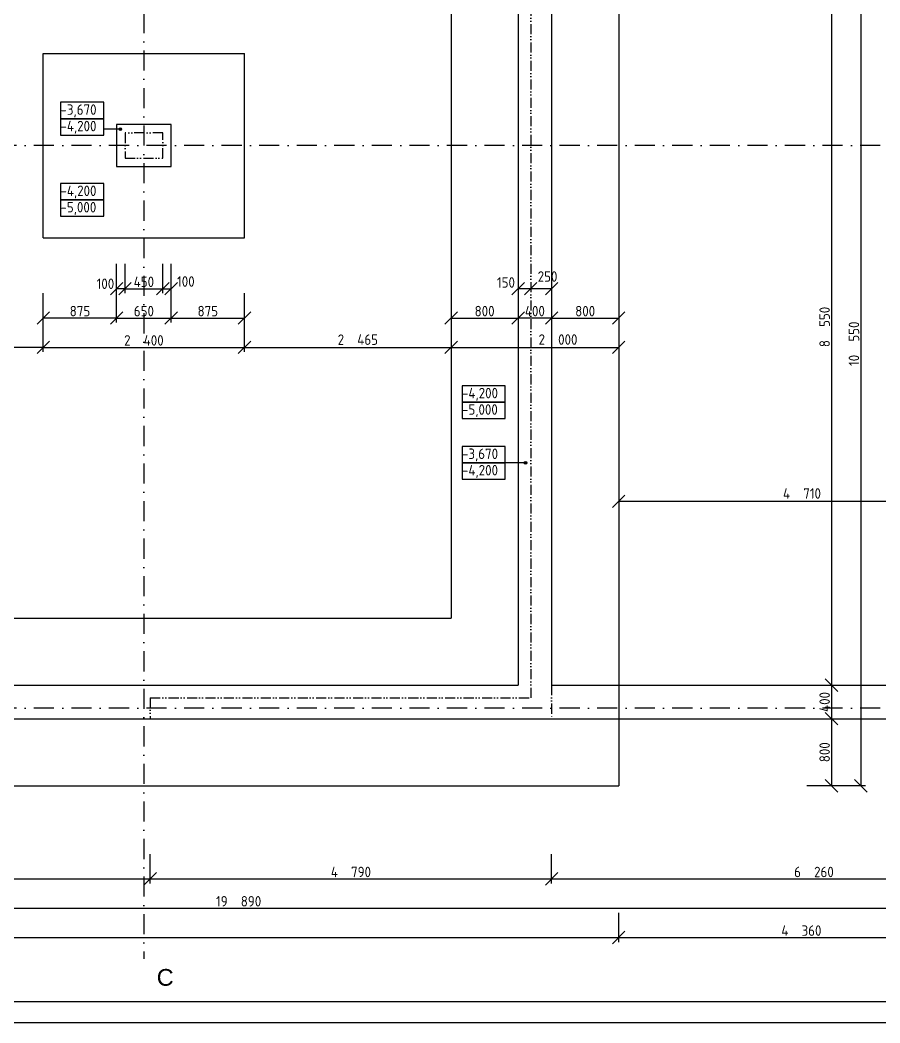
# Model space of a CAD drawing. Extents: x 4511820 to 5180432, y -1526536 to -944957.
# Drawn here: x 4987908 to 4998168, y -1502899 to -1490930 of the extents above; entities that cross this region are included whole.
import ezdxf

# ---------------------------------------------------------------- set-up
doc = ezdxf.new("R2010")
doc.units = 0
doc.header["$MEASUREMENT"] = 0
doc.linetypes.add('ACAD_ISO12W100', pattern=[22, 12, -3, 0.5, -3, 0.5, -3])
doc.linetypes.add('BODKOCIARKOVANA_3', pattern=[5.6, 3, -1.3, 0, -1.3])
doc.layers.get('0').update_dxf_attribs({"linetype": 'CONTINUOUS'})
doc.layers.get('Defpoints').update_dxf_attribs({"color": 61, "linetype": 'CONTINUOUS'})
for name, color, linetype in [('KÓTY', 4, 'CONTINUOUS'), ('MÚRY', 1, 'CONTINUOUS'), ('osi', 253, 'CONTINUOUS'), ('TENKÁ', 7, 'CONTINUOUS')]:
    doc.layers.add(name, color=color, linetype=linetype)
doc.styles.add('styl1', font='arial.ttf')
doc.styles.add('STYLE1', font='isocp.shx')
doc.dimstyles.new('STANDARD-50', dxfattribs={"dimtxt": 125, "dimasz": 150, "dimexe": 10, "dimexo": 200, "dimgap": 20, "dimtad": 1, "dimdsep": 46, "dimlunit": 6, "dimtxsty": 'STYLE1', "dimblk1": 'OBLIQUE', "dimblk2": 'OBLIQUE', "dimsah": 1, "dimcen": 2.5, "dimse1": 1, "dimse2": 1, "dimadec": 0, "dimazin": 0, "dimtfac": 1, "dimtmove": 1, "dimatfit": 3, "dimldrblk": 'OBLIQUE', "dimfxl": 1, "dimtolj": 1, "dimtzin": 0, "dimarcsym": 0})

# ---------------------------------------------------------------- blocks, each defined once
blk = doc.blocks.new('_OBLIQUE')
at = {"color": 0, "linetype": 'ByBlock'}
blk.add_line((-0.5, -0.5), (0.5, 0.5), dxfattribs=at)
blk = doc.blocks.new('*D42834')
at = {"layer": 'Defpoints', "color": 0}
for p in [(4979771, -1500418), (4995051, -1500418), (4995051, -1501880)]:
    blk.add_point(p, dxfattribs=at)
at = {"layer": 'KÓTY', "color": 0, "lineweight": -2}
blk.add_line((4979771, -1501880), (4995051, -1501880), dxfattribs=at)
at = {"layer": 'KÓTY', "color": 0, "linetype": 'ByBlock', "lineweight": -2, "xscale": 150, "yscale": 150, "zscale": 150, "rotation": 180}
blk.add_blockref('_OBLIQUE', (4979771, -1501880), dxfattribs=at)
at = {"layer": 'KÓTY', "color": 0, "linetype": 'ByBlock', "lineweight": -2, "xscale": 150, "yscale": 150, "zscale": 150}
blk.add_blockref('_OBLIQUE', (4995051, -1501880), dxfattribs=at)
at = {"layer": 'KÓTY', "color": 0, "insert": (4987411, -1501797), "char_height": 125, "attachment_point": 5, "style": 'STYLE1'}
blk.add_mtext('\\A1;15ﾠ280', dxfattribs=at)
blk = doc.blocks.new('*D42978')
at = {"layer": 'Defpoints', "color": 0}
for p in [(4988186, -1493528), (4990586, -1493528), (4990586, -1494836)]:
    blk.add_point(p, dxfattribs=at)
at = {"layer": 'KÓTY', "color": 0, "lineweight": -2}
blk.add_line((4988186, -1494836), (4990586, -1494836), dxfattribs=at)
at = {"layer": 'KÓTY', "color": 0, "linetype": 'ByBlock', "lineweight": -2, "xscale": 150, "yscale": 150, "zscale": 150, "rotation": 180}
blk.add_blockref('_OBLIQUE', (4988186, -1494836), dxfattribs=at)
at = {"layer": 'KÓTY', "color": 0, "linetype": 'ByBlock', "lineweight": -2, "xscale": 150, "yscale": 150, "zscale": 150}
blk.add_blockref('_OBLIQUE', (4990586, -1494836), dxfattribs=at)
at = {"layer": 'KÓTY', "color": 0, "insert": (4989386, -1494753), "char_height": 125, "attachment_point": 5, "style": 'STYLE1'}
blk.add_mtext('\\A1;2ﾠ400', dxfattribs=at)
blk = doc.blocks.new('*D42979')
at = {"layer": 'Defpoints', "color": 0}
for p in [(4990586, -1493528), (4993051, -1493528), (4993051, -1494836)]:
    blk.add_point(p, dxfattribs=at)
at = {"layer": 'KÓTY', "color": 0, "lineweight": -2}
blk.add_line((4990586, -1494836), (4993051, -1494836), dxfattribs=at)
at = {"layer": 'KÓTY', "color": 0, "linetype": 'ByBlock', "lineweight": -2, "xscale": 150, "yscale": 150, "zscale": 150, "rotation": 180}
blk.add_blockref('_OBLIQUE', (4990586, -1494836), dxfattribs=at)
at = {"layer": 'KÓTY', "color": 0, "linetype": 'ByBlock', "lineweight": -2, "xscale": 150, "yscale": 150, "zscale": 150}
blk.add_blockref('_OBLIQUE', (4993051, -1494836), dxfattribs=at)
at = {"layer": 'KÓTY', "color": 0, "insert": (4991939, -1494744), "char_height": 125, "attachment_point": 5, "style": 'STYLE1'}
blk.add_mtext('\\A1;2ﾠ465', dxfattribs=at)
blk = doc.blocks.new('*D42980')
at = {"layer": 'Defpoints', "color": 0}
for p in [(4989161, -1492521.5), (4989611, -1492521.5), (4989611, -1494136)]:
    blk.add_point(p, dxfattribs=at)
at = {"layer": 'KÓTY', "color": 0, "lineweight": -2}
blk.add_line((4989161, -1494136), (4989611, -1494136), dxfattribs=at)
at = {"layer": 'KÓTY', "color": 0, "linetype": 'ByBlock', "lineweight": -2, "xscale": 150, "yscale": 150, "zscale": 150, "rotation": 180}
blk.add_blockref('_OBLIQUE', (4989161, -1494136), dxfattribs=at)
at = {"layer": 'KÓTY', "color": 0, "linetype": 'ByBlock', "lineweight": -2, "xscale": 150, "yscale": 150, "zscale": 150}
blk.add_blockref('_OBLIQUE', (4989611, -1494136), dxfattribs=at)
at = {"layer": 'KÓTY', "color": 0, "insert": (4989386, -1494053.5), "char_height": 125, "attachment_point": 5, "style": 'STYLE1'}
blk.add_mtext('\\A1;450', dxfattribs=at)
blk = doc.blocks.new('*D42981')
at = {"layer": 'Defpoints', "color": 0}
for p in [(4989061, -1492621.5), (4989711, -1492621.5), (4989711, -1494486)]:
    blk.add_point(p, dxfattribs=at)
at = {"layer": 'KÓTY', "color": 0, "lineweight": -2}
blk.add_line((4989061, -1494486), (4989711, -1494486), dxfattribs=at)
at = {"layer": 'KÓTY', "color": 0, "linetype": 'ByBlock', "lineweight": -2, "xscale": 150, "yscale": 150, "zscale": 150, "rotation": 180}
blk.add_blockref('_OBLIQUE', (4989061, -1494486), dxfattribs=at)
at = {"layer": 'KÓTY', "color": 0, "linetype": 'ByBlock', "lineweight": -2, "xscale": 150, "yscale": 150, "zscale": 150}
blk.add_blockref('_OBLIQUE', (4989711, -1494486), dxfattribs=at)
at = {"layer": 'KÓTY', "color": 0, "insert": (4989386, -1494403.5), "char_height": 125, "attachment_point": 5, "style": 'STYLE1'}
blk.add_mtext('\\A1;650', dxfattribs=at)
blk = doc.blocks.new('*D42982')
at = {"layer": 'Defpoints', "color": 0}
for p in [(4989611, -1492521.5), (4989711, -1492521.5), (4989711, -1494136)]:
    blk.add_point(p, dxfattribs=at)
at = {"layer": 'KÓTY', "color": 0, "lineweight": -2}
blk.add_line((4989611, -1494136), (4989711, -1494136), dxfattribs=at)
at = {"layer": 'KÓTY', "color": 0, "linetype": 'ByBlock', "lineweight": -2, "xscale": 150, "yscale": 150, "zscale": 150, "rotation": 180}
blk.add_blockref('_OBLIQUE', (4989611, -1494136), dxfattribs=at)
at = {"layer": 'KÓTY', "color": 0, "linetype": 'ByBlock', "lineweight": -2, "xscale": 150, "yscale": 150, "zscale": 150}
blk.add_blockref('_OBLIQUE', (4989711, -1494136), dxfattribs=at)
at = {"layer": 'KÓTY', "color": 0, "insert": (4989886.5, -1494050), "char_height": 125, "attachment_point": 5, "style": 'STYLE1'}
blk.add_mtext('\\A1;100', dxfattribs=at)
blk = doc.blocks.new('*D42983')
at = {"layer": 'Defpoints', "color": 0}
for p in [(4989061, -1492521.5), (4989161, -1492521.5), (4989061, -1494136)]:
    blk.add_point(p, dxfattribs=at)
at = {"layer": 'KÓTY', "color": 0, "lineweight": -2}
blk.add_line((4989161, -1494136), (4989061, -1494136), dxfattribs=at)
at = {"layer": 'KÓTY', "color": 0, "linetype": 'ByBlock', "lineweight": -2, "xscale": 150, "yscale": 150, "zscale": 150, "rotation": 180}
blk.add_blockref('_OBLIQUE', (4989061, -1494136), dxfattribs=at)
at = {"layer": 'KÓTY', "color": 0, "linetype": 'ByBlock', "lineweight": -2, "xscale": 150, "yscale": 150, "zscale": 150}
blk.add_blockref('_OBLIQUE', (4989161, -1494136), dxfattribs=at)
at = {"layer": 'KÓTY', "color": 0, "insert": (4988927, -1494077), "char_height": 125, "attachment_point": 5, "style": 'STYLE1'}
blk.add_mtext('\\A1;100', dxfattribs=at)
blk = doc.blocks.new('*D42984')
at = {"layer": 'Defpoints', "color": 0}
for p in [(4988186, -1492678), (4989061, -1492678), (4988186, -1494486)]:
    blk.add_point(p, dxfattribs=at)
at = {"layer": 'KÓTY', "color": 0, "lineweight": -2}
blk.add_line((4989061, -1494486), (4988186, -1494486), dxfattribs=at)
at = {"layer": 'KÓTY', "color": 0, "linetype": 'ByBlock', "lineweight": -2, "xscale": 150, "yscale": 150, "zscale": 150, "rotation": 180}
blk.add_blockref('_OBLIQUE', (4988186, -1494486), dxfattribs=at)
at = {"layer": 'KÓTY', "color": 0, "linetype": 'ByBlock', "lineweight": -2, "xscale": 150, "yscale": 150, "zscale": 150}
blk.add_blockref('_OBLIQUE', (4989061, -1494486), dxfattribs=at)
at = {"layer": 'KÓTY', "color": 0, "insert": (4988623.5, -1494403.5), "char_height": 125, "attachment_point": 5, "style": 'STYLE1'}
blk.add_mtext('\\A1;875', dxfattribs=at)
blk = doc.blocks.new('*D42985')
at = {"layer": 'Defpoints', "color": 0}
for p in [(4989711, -1492678), (4990586, -1492678), (4990586, -1494486)]:
    blk.add_point(p, dxfattribs=at)
at = {"layer": 'KÓTY', "color": 0, "lineweight": -2}
blk.add_line((4989711, -1494486), (4990586, -1494486), dxfattribs=at)
at = {"layer": 'KÓTY', "color": 0, "linetype": 'ByBlock', "lineweight": -2, "xscale": 150, "yscale": 150, "zscale": 150, "rotation": 180}
blk.add_blockref('_OBLIQUE', (4989711, -1494486), dxfattribs=at)
at = {"layer": 'KÓTY', "color": 0, "linetype": 'ByBlock', "lineweight": -2, "xscale": 150, "yscale": 150, "zscale": 150}
blk.add_blockref('_OBLIQUE', (4990586, -1494486), dxfattribs=at)
at = {"layer": 'KÓTY', "color": 0, "insert": (4990148.5, -1494403.5), "char_height": 125, "attachment_point": 5, "style": 'STYLE1'}
blk.add_mtext('\\A1;875', dxfattribs=at)
blk = doc.blocks.new('*D42986')
at = {"layer": 'Defpoints', "color": 0}
for p in [(4986736, -1493528), (4988186, -1493528), (4986736, -1494836)]:
    blk.add_point(p, dxfattribs=at)
at = {"layer": 'KÓTY', "color": 0, "lineweight": -2}
blk.add_line((4988186, -1494836), (4986736, -1494836), dxfattribs=at)
at = {"layer": 'KÓTY', "color": 0, "linetype": 'ByBlock', "lineweight": -2, "xscale": 150, "yscale": 150, "zscale": 150, "rotation": 180}
blk.add_blockref('_OBLIQUE', (4986736, -1494836), dxfattribs=at)
at = {"layer": 'KÓTY', "color": 0, "linetype": 'ByBlock', "lineweight": -2, "xscale": 150, "yscale": 150, "zscale": 150}
blk.add_blockref('_OBLIQUE', (4988186, -1494836), dxfattribs=at)
at = {"layer": 'KÓTY', "color": 0, "insert": (4987461, -1494753), "char_height": 125, "attachment_point": 5, "style": 'STYLE1'}
blk.add_mtext('\\A1;1ﾠ450', dxfattribs=at)
blk = doc.blocks.new('*D42993')
at = {"layer": 'Defpoints', "color": 0}
for p in [(4993051, -1494836), (4995051, -1494836), (4995051, -1494836)]:
    blk.add_point(p, dxfattribs=at)
at = {"layer": 'KÓTY', "color": 0, "lineweight": -2}
blk.add_line((4993051, -1494836), (4995051, -1494836), dxfattribs=at)
at = {"layer": 'KÓTY', "color": 0, "linetype": 'ByBlock', "lineweight": -2, "xscale": 150, "yscale": 150, "zscale": 150, "rotation": 180}
blk.add_blockref('_OBLIQUE', (4993051, -1494836), dxfattribs=at)
at = {"layer": 'KÓTY', "color": 0, "linetype": 'ByBlock', "lineweight": -2, "xscale": 150, "yscale": 150, "zscale": 150}
blk.add_blockref('_OBLIQUE', (4995051, -1494836), dxfattribs=at)
at = {"layer": 'KÓTY', "color": 0, "insert": (4994327, -1494743), "char_height": 125, "attachment_point": 5, "style": 'STYLE1'}
blk.add_mtext('\\A1;2ﾠ000', dxfattribs=at)
blk = doc.blocks.new('*D42994')
at = {"layer": 'Defpoints', "color": 0}
for p in [(4993851, -1494486), (4993051, -1494836), (4993851, -1494836)]:
    blk.add_point(p, dxfattribs=at)
at = {"layer": 'KÓTY', "color": 0, "lineweight": -2}
blk.add_line((4993051, -1494486), (4993851, -1494486), dxfattribs=at)
at = {"layer": 'KÓTY', "color": 0, "linetype": 'ByBlock', "lineweight": -2, "xscale": 150, "yscale": 150, "zscale": 150, "rotation": 180}
blk.add_blockref('_OBLIQUE', (4993051, -1494486), dxfattribs=at)
at = {"layer": 'KÓTY', "color": 0, "linetype": 'ByBlock', "lineweight": -2, "xscale": 150, "yscale": 150, "zscale": 150}
blk.add_blockref('_OBLIQUE', (4993851, -1494486), dxfattribs=at)
at = {"layer": 'KÓTY', "color": 0, "insert": (4993451, -1494403.5), "char_height": 125, "attachment_point": 5, "style": 'STYLE1'}
blk.add_mtext('\\A1;800', dxfattribs=at)
blk = doc.blocks.new('*D42995')
at = {"layer": 'Defpoints', "color": 0}
for p in [(4995051, -1494486), (4994251, -1494836), (4995051, -1494836)]:
    blk.add_point(p, dxfattribs=at)
at = {"layer": 'KÓTY', "color": 0, "lineweight": -2}
blk.add_line((4994251, -1494486), (4995051, -1494486), dxfattribs=at)
at = {"layer": 'KÓTY', "color": 0, "linetype": 'ByBlock', "lineweight": -2, "xscale": 150, "yscale": 150, "zscale": 150, "rotation": 180}
blk.add_blockref('_OBLIQUE', (4994251, -1494486), dxfattribs=at)
at = {"layer": 'KÓTY', "color": 0, "linetype": 'ByBlock', "lineweight": -2, "xscale": 150, "yscale": 150, "zscale": 150}
blk.add_blockref('_OBLIQUE', (4995051, -1494486), dxfattribs=at)
at = {"layer": 'KÓTY', "color": 0, "insert": (4994651, -1494403.5), "char_height": 125, "attachment_point": 5, "style": 'STYLE1'}
blk.add_mtext('\\A1;800', dxfattribs=at)
blk = doc.blocks.new('*D42996')
at = {"layer": 'Defpoints', "color": 0}
for p in [(4993851, -1494486), (4993851, -1494836), (4994251, -1494836)]:
    blk.add_point(p, dxfattribs=at)
at = {"layer": 'KÓTY', "color": 0, "lineweight": -2}
blk.add_line((4994251, -1494486), (4993851, -1494486), dxfattribs=at)
at = {"layer": 'KÓTY', "color": 0, "linetype": 'ByBlock', "lineweight": -2, "xscale": 150, "yscale": 150, "zscale": 150, "rotation": 180}
blk.add_blockref('_OBLIQUE', (4993851, -1494486), dxfattribs=at)
at = {"layer": 'KÓTY', "color": 0, "linetype": 'ByBlock', "lineweight": -2, "xscale": 150, "yscale": 150, "zscale": 150}
blk.add_blockref('_OBLIQUE', (4994251, -1494486), dxfattribs=at)
at = {"layer": 'KÓTY', "color": 0, "insert": (4994051, -1494403.5), "char_height": 125, "attachment_point": 5, "style": 'STYLE1'}
blk.add_mtext('\\A1;400', dxfattribs=at)
blk = doc.blocks.new('*D42997')
at = {"layer": 'Defpoints', "color": 0}
for p in [(4994001, -1494136), (4994001, -1494486), (4994251, -1494486)]:
    blk.add_point(p, dxfattribs=at)
at = {"layer": 'KÓTY', "color": 0, "lineweight": -2}
blk.add_line((4994251, -1494136), (4994001, -1494136), dxfattribs=at)
at = {"layer": 'KÓTY', "color": 0, "linetype": 'ByBlock', "lineweight": -2, "xscale": 150, "yscale": 150, "zscale": 150, "rotation": 180}
blk.add_blockref('_OBLIQUE', (4994001, -1494136), dxfattribs=at)
at = {"layer": 'KÓTY', "color": 0, "linetype": 'ByBlock', "lineweight": -2, "xscale": 150, "yscale": 150, "zscale": 150}
blk.add_blockref('_OBLIQUE', (4994251, -1494136), dxfattribs=at)
at = {"layer": 'KÓTY', "color": 0, "insert": (4994202.5, -1493991), "char_height": 125, "attachment_point": 5, "style": 'STYLE1'}
blk.add_mtext('\\A1;250', dxfattribs=at)
blk = doc.blocks.new('*D42998')
at = {"layer": 'Defpoints', "color": 0}
for p in [(4993851, -1494136), (4993851, -1494136), (4994001, -1494136)]:
    blk.add_point(p, dxfattribs=at)
at = {"layer": 'KÓTY', "color": 0, "lineweight": -2}
blk.add_line((4994001, -1494136), (4993851, -1494136), dxfattribs=at)
at = {"layer": 'KÓTY', "color": 0, "linetype": 'ByBlock', "lineweight": -2, "xscale": 150, "yscale": 150, "zscale": 150, "rotation": 180}
blk.add_blockref('_OBLIQUE', (4993851, -1494136), dxfattribs=at)
at = {"layer": 'KÓTY', "color": 0, "linetype": 'ByBlock', "lineweight": -2, "xscale": 150, "yscale": 150, "zscale": 150}
blk.add_blockref('_OBLIQUE', (4994001, -1494136), dxfattribs=at)
at = {"layer": 'KÓTY', "color": 0, "insert": (4993705.5, -1494062), "char_height": 125, "attachment_point": 5, "style": 'STYLE1'}
blk.add_mtext('\\A1;150', dxfattribs=at)
blk = doc.blocks.new('*D43000')
at = {"layer": 'Defpoints', "color": 0}
for p in [(4985461, -1499268), (4989461, -1499268), (4989461, -1501180)]:
    blk.add_point(p, dxfattribs=at)
at = {"layer": 'KÓTY', "color": 0, "lineweight": -2}
blk.add_line((4985461, -1501180), (4989461, -1501180), dxfattribs=at)
at = {"layer": 'KÓTY', "color": 0, "linetype": 'ByBlock', "lineweight": -2, "xscale": 150, "yscale": 150, "zscale": 150, "rotation": 180}
blk.add_blockref('_OBLIQUE', (4985461, -1501180), dxfattribs=at)
at = {"layer": 'KÓTY', "color": 0, "linetype": 'ByBlock', "lineweight": -2, "xscale": 150, "yscale": 150, "zscale": 150}
blk.add_blockref('_OBLIQUE', (4989461, -1501180), dxfattribs=at)
at = {"layer": 'KÓTY', "color": 0, "insert": (4987461, -1501097), "char_height": 125, "attachment_point": 5, "style": 'STYLE1'}
blk.add_mtext('\\A1;4ﾠ000', dxfattribs=at)
blk = doc.blocks.new('*D43001')
at = {"layer": 'Defpoints', "color": 0}
for p in [(4989461, -1499268), (4994251, -1499268), (4994251, -1501180)]:
    blk.add_point(p, dxfattribs=at)
at = {"layer": 'KÓTY', "color": 0, "lineweight": -2}
blk.add_line((4989461, -1501180), (4994251, -1501180), dxfattribs=at)
at = {"layer": 'KÓTY', "color": 0, "linetype": 'ByBlock', "lineweight": -2, "xscale": 150, "yscale": 150, "zscale": 150, "rotation": 180}
blk.add_blockref('_OBLIQUE', (4989461, -1501180), dxfattribs=at)
at = {"layer": 'KÓTY', "color": 0, "linetype": 'ByBlock', "lineweight": -2, "xscale": 150, "yscale": 150, "zscale": 150}
blk.add_blockref('_OBLIQUE', (4994251, -1501180), dxfattribs=at)
at = {"layer": 'KÓTY', "color": 0, "insert": (4991856, -1501097), "char_height": 125, "attachment_point": 5, "style": 'STYLE1'}
blk.add_mtext('\\A1;4ﾠ790', dxfattribs=at)
blk = doc.blocks.new('*D43113')
at = {"layer": 'Defpoints', "color": 0}
for p in [(4995051, -1489518), (4995051, -1500068), (4997941, -1500068)]:
    blk.add_point(p, dxfattribs=at)
at = {"layer": 'KÓTY', "color": 0, "lineweight": -2}
blk.add_line((4997941, -1489518), (4997941, -1500068), dxfattribs=at)
at = {"layer": 'KÓTY', "color": 0, "linetype": 'ByBlock', "lineweight": -2, "xscale": 150, "yscale": 150, "zscale": 150}
for p, rotation in [((4997941, -1489518), 90), ((4997941, -1500068), 270)]:
    blk.add_blockref('_OBLIQUE', p, dxfattribs=dict(at, rotation=rotation))
at = {"layer": 'KÓTY', "color": 0, "insert": (4997858, -1494793), "char_height": 125, "attachment_point": 5, "rotation": 90, "style": 'STYLE1'}
blk.add_mtext('\\A1;10ﾠ550', dxfattribs=at)
blk = doc.blocks.new('*D43121')
at = {"layer": 'Defpoints', "color": 0}
for p in [(4994051, -1490318), (4994251, -1498868), (4997591, -1498868)]:
    blk.add_point(p, dxfattribs=at)
at = {"layer": 'KÓTY', "color": 0, "lineweight": -2}
blk.add_line((4997591, -1490318), (4997591, -1498868), dxfattribs=at)
at = {"layer": 'KÓTY', "color": 0, "linetype": 'ByBlock', "lineweight": -2, "xscale": 150, "yscale": 150, "zscale": 150}
for p, rotation in [((4997591, -1490318), 90), ((4997591, -1498868), 270)]:
    blk.add_blockref('_OBLIQUE', p, dxfattribs=dict(at, rotation=rotation))
at = {"layer": 'KÓTY', "color": 0, "insert": (4997508, -1494593), "char_height": 125, "attachment_point": 5, "rotation": 90, "style": 'STYLE1'}
blk.add_mtext('\\A1;8ﾠ550', dxfattribs=at)
blk = doc.blocks.new('*D43122')
at = {"layer": 'Defpoints', "color": 0}
for p in [(4994251, -1498868), (4994251, -1499268), (4997591, -1499268)]:
    blk.add_point(p, dxfattribs=at)
at = {"layer": 'KÓTY', "color": 0, "lineweight": -2}
blk.add_line((4997591, -1498868), (4997591, -1499268), dxfattribs=at)
at = {"layer": 'KÓTY', "color": 0, "linetype": 'ByBlock', "lineweight": -2, "xscale": 150, "yscale": 150, "zscale": 150}
for p, rotation in [((4997591, -1498868), 90), ((4997591, -1499268), 270)]:
    blk.add_blockref('_OBLIQUE', p, dxfattribs=dict(at, rotation=rotation))
at = {"layer": 'KÓTY', "color": 0, "insert": (4997508.5, -1499068), "char_height": 125, "attachment_point": 5, "rotation": 90, "style": 'STYLE1'}
blk.add_mtext('\\A1;400', dxfattribs=at)
blk = doc.blocks.new('*D43123')
at = {"layer": 'Defpoints', "color": 0}
for p in [(4995051, -1499268), (4995051, -1500068), (4997591, -1500068)]:
    blk.add_point(p, dxfattribs=at)
at = {"layer": 'KÓTY', "color": 0, "lineweight": -2}
blk.add_line((4997591, -1499268), (4997591, -1500068), dxfattribs=at)
at = {"layer": 'KÓTY', "color": 0, "linetype": 'ByBlock', "lineweight": -2, "xscale": 150, "yscale": 150, "zscale": 150}
for p, rotation in [((4997591, -1499268), 90), ((4997591, -1500068), 270)]:
    blk.add_blockref('_OBLIQUE', p, dxfattribs=dict(at, rotation=rotation))
at = {"layer": 'KÓTY', "color": 0, "insert": (4997508.5, -1499668), "char_height": 125, "attachment_point": 5, "rotation": 90, "style": 'STYLE1'}
blk.add_mtext('\\A1;800', dxfattribs=at)
blk = doc.blocks.new('*D43572')
at = {"layer": 'Defpoints', "color": 0}
for p in [(4980571, -1498918), (5000461, -1498918), (5000461, -1501530)]:
    blk.add_point(p, dxfattribs=at)
at = {"layer": 'KÓTY', "color": 0, "lineweight": -2}
blk.add_line((4980571, -1501530), (5000461, -1501530), dxfattribs=at)
at = {"layer": 'KÓTY', "color": 0, "linetype": 'ByBlock', "lineweight": -2, "xscale": 150, "yscale": 150, "zscale": 150, "rotation": 180}
blk.add_blockref('_OBLIQUE', (4980571, -1501530), dxfattribs=at)
at = {"layer": 'KÓTY', "color": 0, "linetype": 'ByBlock', "lineweight": -2, "xscale": 150, "yscale": 150, "zscale": 150}
blk.add_blockref('_OBLIQUE', (5000461, -1501530), dxfattribs=at)
at = {"layer": 'KÓTY', "color": 0, "insert": (4990516, -1501447), "char_height": 125, "attachment_point": 5, "style": 'STYLE1'}
blk.add_mtext('\\A1;19ﾠ890', dxfattribs=at)
blk = doc.blocks.new('*D43573')
at = {"layer": 'Defpoints', "color": 0}
for p in [(4995051, -1500068), (4999411, -1500368), (4999411, -1501880)]:
    blk.add_point(p, dxfattribs=at)
at = {"layer": 'KÓTY', "color": 0, "lineweight": -2}
blk.add_line((4995051, -1501880), (4999411, -1501880), dxfattribs=at)
at = {"layer": 'KÓTY', "color": 0, "linetype": 'ByBlock', "lineweight": -2, "xscale": 150, "yscale": 150, "zscale": 150, "rotation": 180}
blk.add_blockref('_OBLIQUE', (4995051, -1501880), dxfattribs=at)
at = {"layer": 'KÓTY', "color": 0, "linetype": 'ByBlock', "lineweight": -2, "xscale": 150, "yscale": 150, "zscale": 150}
blk.add_blockref('_OBLIQUE', (4999411, -1501880), dxfattribs=at)
at = {"layer": 'KÓTY', "color": 0, "insert": (4997231, -1501797), "char_height": 125, "attachment_point": 5, "style": 'STYLE1'}
blk.add_mtext('\\A1;4ﾠ360', dxfattribs=at)
blk = doc.blocks.new('*D43586')
at = {"layer": 'Defpoints', "color": 0}
for p in [(4994251, -1499268), (5000511, -1499268), (5000511, -1501180)]:
    blk.add_point(p, dxfattribs=at)
at = {"layer": 'KÓTY', "color": 0, "lineweight": -2}
blk.add_line((4994251, -1501180), (5000511, -1501180), dxfattribs=at)
at = {"layer": 'KÓTY', "color": 0, "linetype": 'ByBlock', "lineweight": -2, "xscale": 150, "yscale": 150, "zscale": 150, "rotation": 180}
blk.add_blockref('_OBLIQUE', (4994251, -1501180), dxfattribs=at)
at = {"layer": 'KÓTY', "color": 0, "linetype": 'ByBlock', "lineweight": -2, "xscale": 150, "yscale": 150, "zscale": 150}
blk.add_blockref('_OBLIQUE', (5000511, -1501180), dxfattribs=at)
at = {"layer": 'KÓTY', "color": 0, "insert": (4997381, -1501097), "char_height": 125, "attachment_point": 5, "style": 'STYLE1'}
blk.add_mtext('\\A1;6ﾠ260', dxfattribs=at)
blk = doc.blocks.new('*D43654')
at = {"layer": 'Defpoints', "color": 0}
for p in [(4995051, -1496674), (4995051, -1497768), (4999761, -1497768)]:
    blk.add_point(p, dxfattribs=at)
at = {"layer": 'KÓTY', "color": 0, "lineweight": -2}
blk.add_line((4999761, -1496674), (4995051, -1496674), dxfattribs=at)
at = {"layer": 'KÓTY', "color": 0, "linetype": 'ByBlock', "lineweight": -2, "xscale": 150, "yscale": 150, "zscale": 150, "rotation": 180}
blk.add_blockref('_OBLIQUE', (4995051, -1496674), dxfattribs=at)
at = {"layer": 'KÓTY', "color": 0, "linetype": 'ByBlock', "lineweight": -2, "xscale": 150, "yscale": 150, "zscale": 150}
blk.add_blockref('_OBLIQUE', (4999761, -1496674), dxfattribs=at)
at = {"layer": 'KÓTY', "color": 0, "insert": (4997238, -1496580), "char_height": 125, "attachment_point": 5, "style": 'STYLE1'}
blk.add_mtext('\\A1;4ﾠ710', dxfattribs=at)

msp = doc.modelspace()

# ---------------------------------------------------------------- hatches: boundary and pattern name
at = {"layer": 'KÓTY', "ltscale": 0.25}
for points in [[(4989090.5, -1492232, 1), (4989120.5, -1492232, 1)], [(4993938.5, -1496229.75, 1), (4993938.5, -1496199.75, 1)]]:
    msp.add_hatch(color=256, dxfattribs=at).paths.add_polyline_path(points)

# ---------------------------------------------------------------- linework, layer by layer
at = {"layer": 'KÓTY'}
for p, q in [((4989105.5, -1492232), (4988906.316, -1492232)), ((4989061, -1494189.403), (4989061, -1493839.403)), ((4989161, -1494189.403), (4989161, -1493839.403)), ((4989611, -1494189.403), (4989611, -1493839.403)), ((4989711, -1494189.403), (4989711, -1493839.403)), ((4988186, -1494539.403), (4988186, -1494189.403)), ((4989061, -1494539.403), (4989061, -1494189.403)), ((4989711, -1494539.403), (4989711, -1494189.403)), ((4990586, -1494539.403), (4990586, -1494189.403)), ((4988186, -1494889.403), (4988186, -1494539.403)), ((4990586, -1494889.403), (4990586, -1494539.403)), ((4993953.5, -1496214.75), (4993697.316, -1496214.75)), ((4997644.403, -1500068), (4997294.403, -1500068)), ((4997994.403, -1500068), (4997644.403, -1500068)), ((4989461, -1501232.903), (4989461, -1500882.903)), ((4994251, -1501232.903), (4994251, -1500882.903)), ((4995051, -1501932.903), (4995051, -1501582.903))]:
    msp.add_line(p, q, dxfattribs=at)
at = {"layer": 'KÓTY', "ltscale": 0.25}
for centre in [(4989105.5, -1492232), (4993938.5, -1496214.75)]:
    msp.add_circle(centre, 15, dxfattribs=at)
at = {"layer": 'MÚRY', "linetype": 'Continuous', "lineweight": 30}
for p, q in [((4995051, -1489518), (4995051, -1500068)), ((4993051, -1490518), (4993051, -1498068)), ((4988186, -1491328), (4990586, -1491328)), ((4988186, -1493528), (4988186, -1491328)), ((4990586, -1493528), (4990586, -1491328)), ((4988186, -1493528), (4990586, -1493528)), ((4981771, -1498068), (4993051, -1498068)), ((4979771, -1500068), (4995051, -1500068))]:
    msp.add_line(p, q, dxfattribs=at)
at = {"layer": 'osi', "linetype": 'BODKOCIARKOVANA_3', "ltscale": 80}
for p, q in [((4989386, -1463510.809), (4989386, -1502135.094)), ((5043429.122, -1492428), (4978440.258, -1492428)), ((5043429.122, -1499143), (4978440.258, -1499143))]:
    msp.add_line(p, q, dxfattribs=at)
at = {"layer": 'TENKÁ'}
for p, q in [((4993851, -1490318.012), (4993851, -1498868)), ((4994251, -1490318.012), (4994251, -1498868)), ((4989711, -1492178), (4989061, -1492178)), ((4989061, -1492178), (4989061, -1492678)), ((4989711, -1492678), (4989711, -1492178)), ((4989061, -1492678), (4989711, -1492678)), ((4980971, -1498868), (4993851, -1498868)), ((4994251, -1498868), (5000461, -1498868)), ((4980571, -1499268), (5021031, -1499268))]:
    msp.add_line(p, q, dxfattribs=at)
at = {"layer": 'TENKÁ', "color": 40, "linetype": 'ACAD_ISO12W100', "ltscale": 10}
for p, q in [((4994001, -1490318), (4994001, -1499018)), ((4994251, -1498868), (4994251, -1499268)), ((4989461, -1499018), (4994001, -1499018)), ((4989461, -1499018), (4989461, -1499268))]:
    msp.add_line(p, q, dxfattribs=at)
at = {"layer": 'TENKÁ', "color": 7}
for p, q in [((5054287, -1502648.728), (4978164.533, -1502648.728)), ((5054537, -1502898.728), (4977914.533, -1502898.728))]:
    msp.add_line(p, q, dxfattribs=at)
at = {"layer": 'TENKÁ', "ltscale": 0.25}
for points in [[(4988906.316, -1492107.5), (4988906.316, -1491911.25), (4988391.684, -1491911.25), (4988391.684, -1492107.5)], [(4988906.316, -1492303.75), (4988906.316, -1492107.5), (4988391.684, -1492107.5), (4988391.684, -1492303.75)], [(4988906.316, -1493076.25), (4988906.316, -1492880), (4988391.684, -1492880), (4988391.684, -1493076.25)], [(4988906.316, -1493272.5), (4988906.316, -1493076.25), (4988391.684, -1493076.25), (4988391.684, -1493272.5)], [(4993697.316, -1495490.302), (4993697.316, -1495294.052), (4993182.684, -1495294.052), (4993182.684, -1495490.302)], [(4993697.316, -1495686.552), (4993697.316, -1495490.302), (4993182.684, -1495490.302), (4993182.684, -1495686.552)], [(4993697.316, -1496214.75), (4993697.316, -1496018.5), (4993182.684, -1496018.5), (4993182.684, -1496214.75)], [(4993697.316, -1496411), (4993697.316, -1496214.75), (4993182.684, -1496214.75), (4993182.684, -1496411)]]:
    msp.add_lwpolyline(points, close=True, dxfattribs=at)
at = {"layer": 'TENKÁ', "color": 40, "linetype": 'ACAD_ISO12W100', "ltscale": 10}
msp.add_lwpolyline([(4989611, -1492278), (4989161, -1492278), (4989161, -1492578), (4989611, -1492578)], close=True, dxfattribs=at)

# ---------------------------------------------------------------- texts
at = {"layer": 'TENKÁ', "ltscale": 0.25}
for s, height, style, p in [('-3,670', 125, 'STYLE1', (4988390.573, -1492061.451)), ('-4,200', 125, 'STYLE1', (4988390.573, -1492257.701)), ('-4,200', 125, 'STYLE1', (4988390.573, -1493030.201)), ('-5,000', 125, 'STYLE1', (4988390.573, -1493226.451)), ('-4,200', 125, 'STYLE1', (4993181.573, -1495444.253)), ('-5,000', 125, 'STYLE1', (4993181.573, -1495640.503)), ('-3,670', 125, 'STYLE1', (4993181.573, -1496168.701)), ('-4,200', 125, 'STYLE1', (4993181.573, -1496364.951)), ('C', 200, 'styl1', (4989539.054, -1502455.097))]:
    msp.add_text(s, height=height, dxfattribs=dict(at, style=style)).set_placement(p)

# ---------------------------------------------------------------- dimensions: what is measured, and where the dimension line sits
at = {"layer": 'KÓTY'}
for base, p1, p2, picture, middle in [((4997941, -1500068), (4995051, -1489518), (4995051, -1500068), '*D43113', (4997858.457, -1494793)), ((4997591, -1498868), (4994051, -1490318), (4994251, -1498868), '*D43121', (4997508.457, -1494593)), ((4997591, -1499268), (4994251, -1498868), (4994251, -1499268), '*D43122', (4997508.5, -1499068)), ((4997591, -1500068), (4995051, -1499268), (4995051, -1500068), '*D43123', (4997508.5, -1499668))]:
    dim = msp.add_linear_dim(base=base, p1=p1, p2=p2, angle=90, dimstyle='STANDARD-50', override={"dimtxsty": 'STYLE1', "dimldrblk": 'OBLIQUE'}, dxfattribs=at)
    dim.commit()
    dim.dimension.update_dxf_attribs({"geometry": picture, "text_midpoint": middle})
for base, p1, p2, picture, middle in [((4989061, -1494136), (4989161, -1492521.5), (4989061, -1492521.5), '*D42983', (4988927, -1494159.5)), ((4989711, -1494136), (4989611, -1492521.5), (4989711, -1492521.5), '*D42982', (4989886.5, -1494132.5)), ((4993051, -1494836), (4990586, -1493528), (4993051, -1493528), '*D42979', (4991939, -1494827)), ((4993851, -1494136), (4994001, -1494136), (4993851, -1494136), '*D42998', (4993705.5, -1494144.5)), ((4994001, -1494136), (4994251, -1494486), (4994001, -1494486), '*D42997', (4994202.5, -1494073.5)), ((4995051, -1494836), (4993051, -1494836), (4995051, -1494836), '*D42993', (4994326.5, -1494825.5)), ((4995051, -1496673.5), (4999761, -1497768), (4995051, -1497768), '*D43654', (4997238.5, -1496662.5))]:
    dim = msp.add_linear_dim(base=base, p1=p1, p2=p2, dimstyle='STANDARD-50', override={"dimtxsty": 'STYLE1', "dimldrblk": 'OBLIQUE'}, dxfattribs=at)
    dim.commit()
    dim.dimension.update_dxf_attribs({"geometry": picture, "text_midpoint": middle, "dimtype": 160})
for base, p1, p2, picture, middle in [((4989611, -1494136), (4989161, -1492521.5), (4989611, -1492521.5), '*D42980', (4989386, -1494053.5)), ((4988186, -1494486), (4989061, -1492678), (4988186, -1492678), '*D42984', (4988623.5, -1494403.5)), ((4989711, -1494486), (4989061, -1492621.5), (4989711, -1492621.5), '*D42981', (4989386, -1494403.5)), ((4990586, -1494486), (4989711, -1492678), (4990586, -1492678), '*D42985', (4990148.5, -1494403.5)), ((4986736, -1494836), (4988186, -1493528), (4986736, -1493528), '*D42986', (4987461, -1494753.457)), ((4990586, -1494836), (4988186, -1493528), (4990586, -1493528), '*D42978', (4989386, -1494753.457)), ((4993851, -1494486), (4993051, -1494836), (4993851, -1494836), '*D42994', (4993451, -1494403.5)), ((4993851, -1494486), (4994251, -1494836), (4993851, -1494836), '*D42996', (4994051, -1494403.5)), ((4995051, -1494486), (4994251, -1494836), (4995051, -1494836), '*D42995', (4994651, -1494403.5)), ((5000461, -1501529.5), (4980571, -1498918), (5000461, -1498918), '*D43572', (4990516, -1501446.957)), ((4989461, -1501179.5), (4985461, -1499268), (4989461, -1499268), '*D43000', (4987461, -1501096.957)), ((4994251, -1501179.5), (4989461, -1499268), (4994251, -1499268), '*D43001', (4991856, -1501096.957)), ((5000511, -1501179.5), (4994251, -1499268), (5000511, -1499268), '*D43586', (4997381, -1501096.957)), ((4999411, -1501879.5), (4995051, -1500068), (4999411, -1500368), '*D43573', (4997231, -1501796.957)), ((4995051, -1501879.5), (4979771, -1500418), (4995051, -1500418), '*D42834', (4987411, -1501796.957))]:
    dim = msp.add_linear_dim(base=base, p1=p1, p2=p2, dimstyle='STANDARD-50', override={"dimtxsty": 'STYLE1', "dimldrblk": 'OBLIQUE'}, dxfattribs=at)
    dim.commit()
    dim.dimension.update_dxf_attribs({"geometry": picture, "text_midpoint": middle})

doc.saveas('drawing.dxf')
